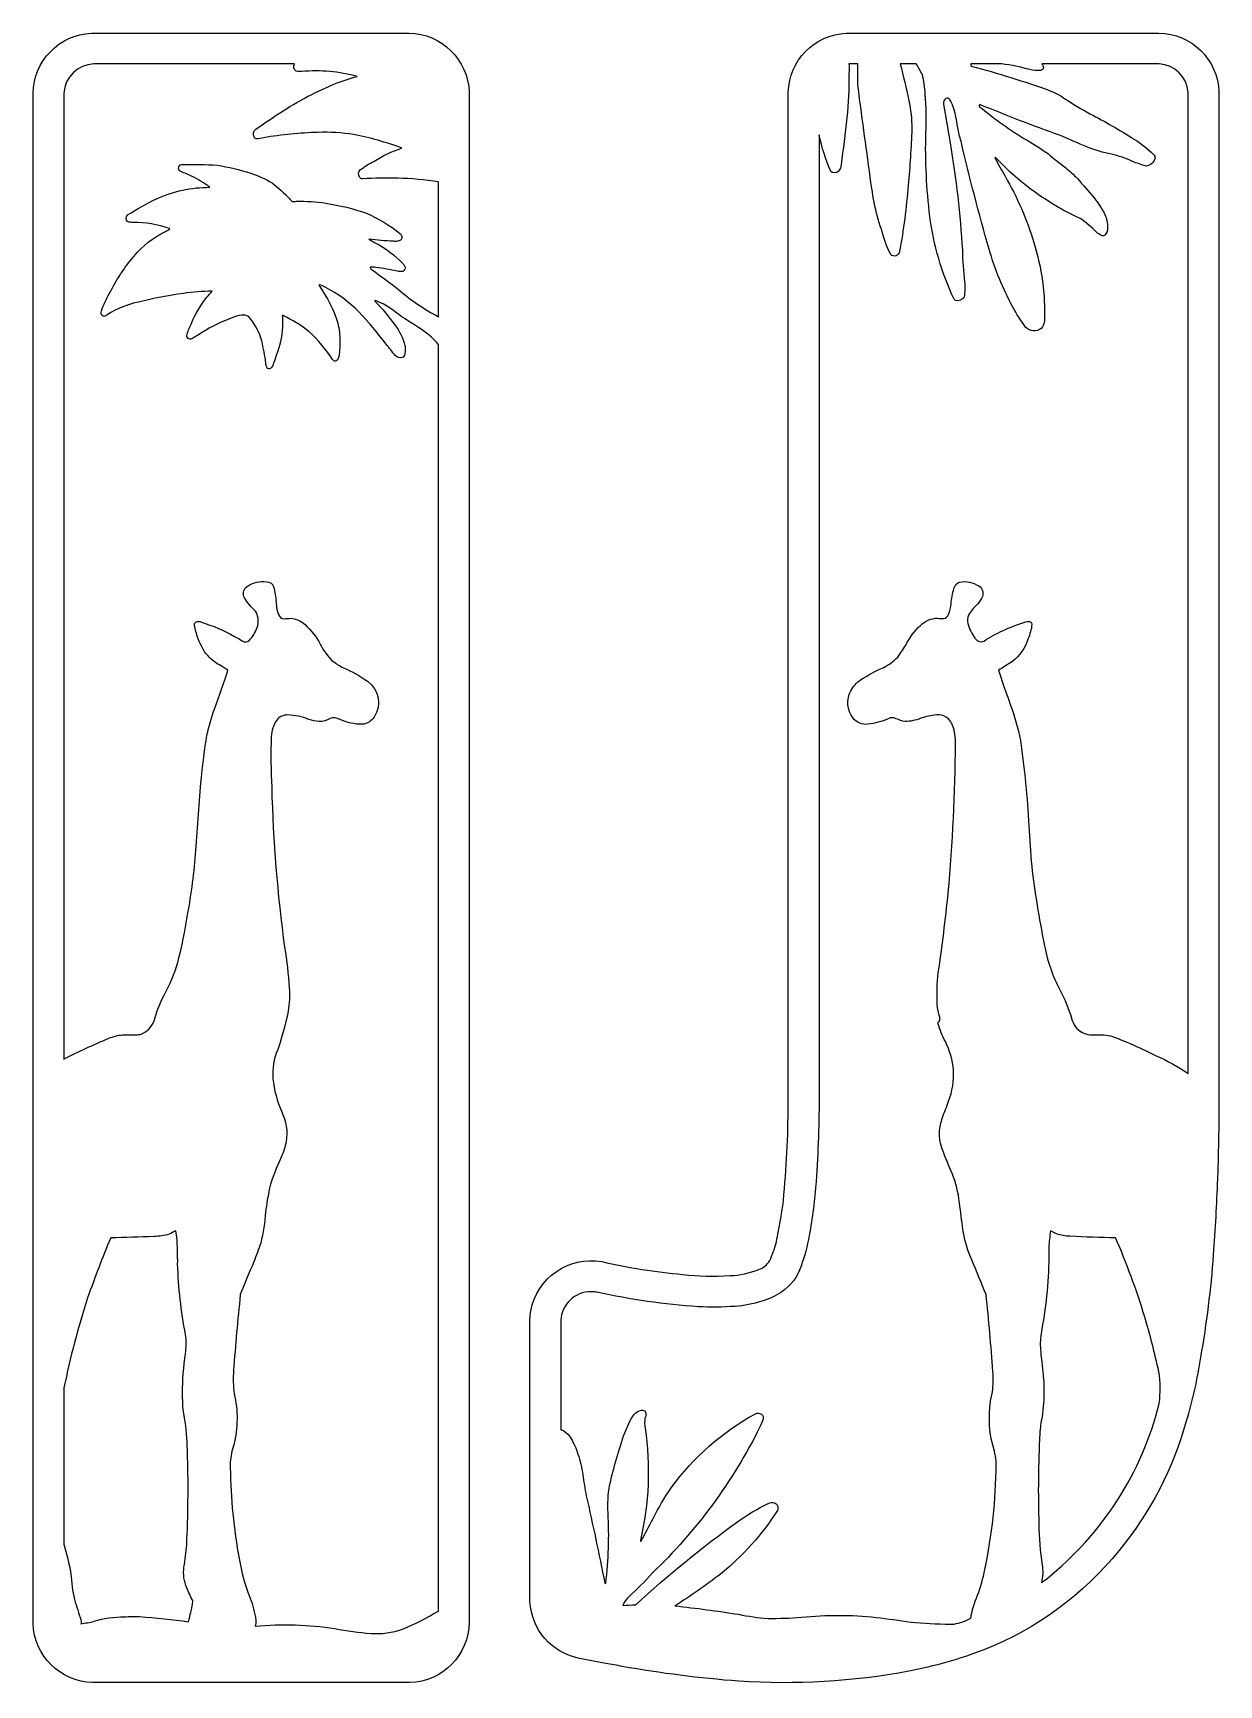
# Model space of a CAD drawing. Extents: x 0 to 1025, y -1 to 1043.
# Drawn here: x 0 to 367, y 532 to 1043 of the extents above; entities that cross this region are included whole.
import ezdxf

# ---------------------------------------------------------------- set-up
doc = ezdxf.new("R2010")
doc.units = 0
doc.header["$MEASUREMENT"] = 0
doc.layers.add('Layer 1', color=7, linetype='Continuous', lineweight=0)

msp = doc.modelspace()

# ---------------------------------------------------------------- linework, layer by layer
at = {"layer": 'Layer 1', "color": 1, "lineweight": 25, "true_color": 0xff0000}
for points, knots in [([(18.1, 1043.14), (8.09, 1042.68), (0.16, 1034.52), (0, 1024.5), (0, 1024.5), (0, 551.27), (0, 551.27), (0.36, 541.27), (8.39, 533.26), (18.39, 532.93), (18.39, 532.93), (116.54, 532.93), (116.54, 532.93), (126.65, 533.26), (134.73, 541.47), (134.88, 551.59), (134.88, 551.59), (134.88, 1024.82), (134.88, 1024.82), (134.55, 1034.93), (126.34, 1043), (116.22, 1043.16), (116.22, 1043.16), (18.32, 1043.16), (18.32, 1043.16), (18.32, 1043.16), (18.1, 1043.14), (18.1, 1043.14)], [0, 0, 0, 0, 1, 1, 1, 2, 2, 2, 3, 3, 3, 4, 4, 4, 5, 5, 5, 6, 6, 6, 7, 7, 7, 8, 8, 8, 9, 9, 9, 9]), ([(251.49, 1043.15), (241.66, 1042.67), (233.85, 1034.73), (233.53, 1024.9), (233.53, 1024.9), (233.53, 711.82), (233.53, 711.82), (233.51, 701.86), (233.01, 691.92), (232.03, 682.02), (231.51, 677.61), (230.75, 673.24), (229.77, 668.91), (229.29, 667.06), (228.64, 665.25), (227.84, 663.51), (227.05, 662.21), (225.84, 661.23), (224.41, 660.7), (221.56, 659.58), (218.54, 658.95), (215.48, 658.82), (210.61, 658.49), (205.72, 658.61), (200.87, 659.18), (192.47, 659.95), (184.12, 661.28), (175.88, 663.15), (165.62, 664.96), (155.82, 658.14), (153.96, 647.89), (153.78, 647.05), (153.68, 646.19), (153.66, 645.33), (153.66, 645.33), (153.66, 558), (153.66, 558), (154.11, 549.31), (160.43, 542.06), (168.97, 540.42), (168.97, 540.42), (177.13, 538.83), (177.13, 538.83), (178.84, 538.59), (180.54, 538.29), (182.23, 537.93), (194.15, 535.83), (206.16, 534.31), (218.22, 533.37), (235.83, 532.22), (253.51, 533.25), (270.86, 536.45), (278.74, 538.02), (286.49, 540.23), (294.01, 543.07), (310.38, 549.54), (324.8, 560.13), (335.87, 573.8), (345.49, 585.55), (352.55, 599.16), (356.62, 613.78), (358.54, 620.29), (360.02, 626.92), (361.04, 633.62), (362.89, 644.11), (364.2, 654.69), (364.99, 665.3), (365.55, 673.12), (365.98, 680.95), (366.28, 688.78), (366.28, 688.78), (366.3, 688.98), (366.3, 688.98), (366.3, 688.98), (366.3, 689.18), (366.3, 689.18), (366.6, 697.91), (366.74, 706.64), (366.74, 715.38), (366.74, 715.38), (366.74, 1024.99), (366.74, 1024.99), (366.37, 1035.02), (358.22, 1043.01), (348.19, 1043.17), (348.19, 1043.17), (251.72, 1043.17), (251.72, 1043.17), (251.72, 1043.17), (251.49, 1043.15), (251.49, 1043.15)], [0, 0, 0, 0, 1, 1, 1, 2, 2, 2, 3, 3, 3, 4, 4, 4, 5, 5, 5, 6, 6, 6, 7, 7, 7, 8, 8, 8, 9, 9, 9, 10, 10, 10, 11, 11, 11, 12, 12, 12, 13, 13, 13, 14, 14, 14, 15, 15, 15, 16, 16, 16, 17, 17, 17, 18, 18, 18, 19, 19, 19, 20, 20, 20, 21, 21, 21, 22, 22, 22, 23, 23, 23, 24, 24, 24, 25, 25, 25, 26, 26, 26, 27, 27, 27, 28, 28, 28, 29, 29, 29, 30, 30, 30, 30]), ([(80.84, 1033.62), (80.38, 1032.87), (80.59, 1031.9), (81.32, 1031.42), (81.89, 1031.22), (82.5, 1031.17), (83.09, 1031.28), (88.86, 1031.79), (94.67, 1031.26), (100.26, 1029.74), (97.73, 1029.07), (95.25, 1028.25), (92.82, 1027.29), (86.67, 1024.64), (80.78, 1021.44), (75.22, 1017.72), (73.05, 1016.35), (70.94, 1014.91), (68.87, 1013.39), (68.1, 1012.88), (67.88, 1011.85), (68.37, 1011.07), (68.5, 1010.8), (68.72, 1010.58), (68.98, 1010.44), (69.79, 1010.48), (70.59, 1010.6), (71.36, 1010.8), (76.93, 1011.7), (82.54, 1012.25), (88.17, 1012.46), (91.84, 1012.57), (95.52, 1012.35), (99.14, 1011.78), (104.21, 1010.81), (109.19, 1009.41), (114.02, 1007.6), (110.98, 1006.58), (108.07, 1005.19), (105.36, 1003.48), (103.95, 1002.71), (102.57, 1001.87), (101.25, 1000.96), (100.59, 1000.35), (100.49, 999.34), (101, 998.6), (101.2, 998.27), (101.57, 998.09), (101.96, 998.1), (105.57, 998.3), (109.18, 998.36), (112.8, 998.28), (117, 998.16), (121.19, 997.77), (125.34, 997.11), (125.34, 997.11), (125.34, 955.42), (125.34, 955.42), (120.91, 957.73), (116.79, 960.56), (113.05, 963.86), (110.32, 965.91), (107.63, 967.92), (104.88, 969.94), (104.6, 970.11), (104.37, 970.35), (104.22, 970.64), (104.22, 970.64), (104.29, 970.73), (104.29, 970.73), (104.85, 970.79), (105.42, 970.76), (105.97, 970.64), (108.19, 970.39), (110.39, 970.01), (112.57, 969.51), (113.16, 969.36), (113.78, 969.33), (114.38, 969.42), (114.95, 969.72), (115.2, 970.39), (114.97, 970.98), (114.83, 971.28), (114.65, 971.57), (114.43, 971.82), (111.91, 974.4), (109.01, 976.58), (105.83, 978.28), (105.83, 978.28), (103.86, 979.39), (103.86, 979.39), (106.4, 979.11), (108.95, 978.89), (111.5, 978.76), (111.94, 978.73), (112.38, 978.74), (112.82, 978.78), (113.43, 978.78), (113.95, 979.22), (114.04, 979.83), (114.13, 980.35), (113.9, 980.89), (113.45, 981.19), (110.28, 983.71), (106.8, 985.82), (103.09, 987.47), (99.01, 988.83), (94.82, 989.87), (90.57, 990.57), (87.57, 990.98), (84.54, 991.17), (81.5, 991.14), (81.05, 991.07), (80.59, 991.05), (80.14, 991.1), (79.83, 991.35), (79.56, 991.64), (79.32, 991.96), (77.65, 993.72), (75.84, 995.35), (73.9, 996.83), (71.84, 998.09), (69.62, 999.09), (67.31, 999.8), (63.91, 1000.91), (60.44, 1001.74), (56.92, 1002.3), (53.37, 1002.55), (49.8, 1002.62), (46.24, 1002.52), (45.73, 1002.59), (45.25, 1002.28), (45.08, 1001.8), (44.87, 1001.31), (45.04, 1000.73), (45.49, 1000.44), (45.49, 1000.44), (45.67, 1000.33), (45.67, 1000.33), (46.87, 999.85), (48.05, 999.36), (49.23, 998.85), (51.15, 997.89), (52.97, 996.75), (54.67, 995.45), (48.98, 995.5), (43.34, 994.29), (38.17, 991.91), (35.11, 990.41), (32.13, 988.73), (29.25, 986.9), (29.25, 986.9), (29.21, 986.85), (29.21, 986.85), (28.7, 986.28), (28.7, 985.43), (29.21, 984.86), (29.72, 984.65), (30.27, 984.56), (30.82, 984.61), (34.69, 984.65), (38.55, 984.01), (42.2, 982.73), (42.23, 982.69), (42.25, 982.65), (42.27, 982.61), (41.89, 982.25), (41.43, 981.97), (40.93, 981.8), (37.17, 979.94), (33.84, 977.31), (31.16, 974.09), (28.22, 970.59), (25.69, 966.76), (23.63, 962.68), (22.64, 960.95), (21.8, 959.14), (21.14, 957.26), (20.89, 956.65), (21.12, 955.95), (21.68, 955.61), (21.68, 955.61), (21.84, 955.54), (21.84, 955.54), (22.32, 955.59), (22.77, 955.8), (23.13, 956.13), (26.05, 957.97), (29.27, 959.27), (32.66, 959.96), (37.22, 961.09), (41.83, 962), (46.49, 962.66), (49.44, 963.01), (52.41, 963.24), (55.38, 963.36), (54.86, 962.69), (54.3, 962.05), (53.7, 961.46), (51.84, 959.04), (50.29, 956.4), (49.1, 953.59), (48.51, 952.44), (48.02, 951.24), (47.64, 950), (47.43, 949.55), (47.57, 949), (47.98, 948.71), (48.3, 948.47), (48.72, 948.44), (49.07, 948.62), (50.13, 949.17), (51.15, 949.78), (52.13, 950.46), (55.25, 952.45), (58.59, 954.07), (62.09, 955.27), (63.16, 955.7), (64.3, 955.92), (65.45, 955.92), (66.14, 955.84), (66.76, 955.47), (67.17, 954.9), (68.83, 952.87), (70.04, 950.5), (70.71, 947.96), (71.29, 945.71), (71.7, 943.41), (71.95, 941.09), (72.01, 940.55), (72.17, 940.03), (72.43, 939.55), (72.69, 939.27), (73.1, 939.19), (73.43, 939.39), (73.91, 939.84), (74.24, 940.43), (74.38, 941.07), (75.03, 942.87), (75.65, 944.69), (76.24, 946.51), (77.07, 949.54), (77.36, 952.68), (77.1, 955.81), (77.1, 955.81), (77.13, 955.86), (77.13, 955.86), (77.13, 955.86), (77.17, 955.83), (77.17, 955.83), (77.17, 955.83), (77.31, 955.81), (77.31, 955.81), (80.19, 954.44), (82.91, 952.75), (85.4, 950.75), (88.16, 948.2), (90.59, 945.31), (92.64, 942.16), (92.79, 941.85), (93.11, 941.68), (93.45, 941.7), (93.88, 941.8), (94.24, 942.09), (94.41, 942.5), (94.77, 944.23), (94.92, 945.99), (94.86, 947.76), (94.91, 949.68), (94.7, 951.59), (94.22, 953.45), (93, 957.51), (91.11, 961.34), (88.64, 964.79), (88.53, 964.92), (88.47, 965.09), (88.49, 965.27), (88.49, 965.27), (88.55, 965.29), (88.55, 965.29), (89.19, 965.13), (89.8, 964.89), (90.37, 964.56), (98.28, 960.64), (103.79, 953.94), (109.2, 946.97), (110.1, 945.84), (111.08, 944.51), (112.03, 943.42), (112.31, 943.12), (113.54, 942.26), (114.51, 942.92), (115.09, 943.39), (115.23, 945.82), (114.95, 946.51), (114.41, 948.84), (113.37, 951.03), (111.89, 952.91), (110.05, 955.47), (108.02, 957.89), (105.83, 960.16), (105.78, 960.25), (105.72, 960.34), (105.65, 960.41), (105.65, 960.44), (105.65, 960.46), (105.68, 960.48), (106.2, 960.37), (106.95, 959.97), (107.44, 959.76), (109.85, 958.81), (111.61, 957.04), (113.78, 955.63), (116.81, 953.54), (123.52, 949.79), (125.34, 946.74), (125.34, 946.74), (125.34, 555.06), (125.34, 555.06), (121.77, 552.94), (118.05, 551.07), (114.22, 549.46), (111.12, 548.35), (107.81, 547.91), (104.52, 548.17), (100.75, 548.45), (97, 548.95), (93.29, 549.66), (85.17, 550.9), (76.92, 551.14), (68.73, 550.39), (68.98, 551.6), (68.94, 552.85), (68.62, 554.04), (68.13, 556.3), (67.41, 558.51), (66.49, 560.64), (65.14, 564.64), (64.13, 568.75), (63.47, 572.93), (61.81, 582.24), (60.99, 591.68), (61, 601.14), (61.1, 602.96), (61.46, 604.77), (62.07, 606.49), (63.38, 611.69), (63.43, 617.12), (62.2, 622.34), (61.88, 624.7), (61.81, 627.09), (62, 629.46), (62.59, 637.3), (63.29, 645.13), (64.09, 652.96), (65.44, 656.33), (66.83, 659.7), (68.26, 663.05), (69.04, 664.98), (69.75, 666.93), (70.41, 668.9), (71.16, 672.05), (71.67, 675.26), (71.91, 678.49), (72.23, 680.97), (72.63, 683.43), (73.11, 685.88), (74.06, 689.16), (75.26, 692.35), (76.72, 695.43), (77.43, 696.99), (77.96, 698.62), (78.28, 700.31), (78.78, 703.44), (78.31, 706.64), (76.92, 709.49), (75.47, 712.74), (74.54, 716.2), (74.15, 719.74), (73.95, 722.82), (74.46, 725.91), (75.65, 728.77), (76.38, 730.48), (78.37, 737.74), (78.92, 740.69), (79.29, 743.05), (79.4, 745.44), (79.23, 747.81), (78.96, 752.02), (78.48, 756.22), (77.81, 760.38), (75.54, 776.75), (74.21, 793.24), (73.81, 809.77), (73.56, 815.03), (73.5, 820.31), (73.63, 825.57), (73.77, 827.4), (74.37, 829.15), (75.38, 830.68), (76.19, 831.68), (77.42, 832.26), (78.71, 832.24), (80.97, 832.16), (83.21, 831.69), (85.31, 830.86), (86.33, 830.53), (87.38, 830.3), (88.44, 830.18), (89.64, 830.22), (90.81, 830.54), (91.87, 831.11), (92.86, 831.51), (93.99, 831.41), (94.9, 830.86), (97.09, 829.85), (99.46, 829.34), (101.87, 829.36), (103.36, 829.52), (104.7, 830.34), (105.52, 831.61), (107.87, 835.25), (106.97, 840.09), (103.48, 842.65), (101.17, 844.33), (98.66, 845.73), (96.02, 846.8), (94.69, 847.46), (93.44, 848.28), (92.3, 849.23), (90.7, 850.91), (89.37, 852.83), (88.35, 854.92), (87.08, 857.19), (85.39, 859.19), (83.36, 860.82), (82.3, 861.55), (81.06, 862.01), (79.78, 862.15), (79.07, 862.14), (78.35, 862.09), (77.65, 862.02), (76.83, 862), (76.19, 862.59), (75.87, 863.34), (75.32, 864.74), (75.2, 866.24), (75.1, 867.74), (75.01, 869.34), (74.78, 871.02), (74.11, 872.47), (73.64, 873.26), (72.33, 873.49), (71.41, 873.49), (69.44, 873.59), (67.5, 872.98), (65.92, 871.79), (65.03, 870.91), (64.82, 869.56), (65.4, 868.46), (66.35, 866.96), (67.47, 865.58), (68.76, 864.35), (69.3, 863.66), (69.38, 863.04), (69.57, 862.18), (69.63, 861.16), (69.71, 859.95), (69.23, 859.05), (68.7, 857.68), (67.92, 856.42), (66.92, 855.35), (66.32, 854.79), (65.42, 854.71), (64.72, 855.15), (61.56, 857.12), (58.21, 858.77), (54.72, 860.07), (54.72, 860.07), (52.09, 861), (52.09, 861), (51.51, 861.22), (50.87, 861.21), (50.3, 860.97), (50.15, 860.86), (50.03, 860.7), (49.98, 860.52), (49.91, 859.8), (50.08, 859.21), (50.28, 858.39), (50.85, 856.07), (51.79, 853.85), (53.04, 851.81), (54.26, 850.14), (55.82, 848.74), (57.62, 847.71), (57.62, 847.71), (60.25, 846.12), (60.25, 846.12), (59.01, 842.15), (57.65, 838.22), (56.19, 834.33), (55.22, 831.59), (54.41, 828.79), (53.77, 825.96), (53, 821.57), (52.43, 817.14), (52.07, 812.69), (51.36, 805.25), (50.8, 797.78), (50.39, 790.31), (49.86, 783.66), (49, 777.04), (47.8, 770.47), (47.04, 765.5), (46.02, 760.57), (44.76, 755.71), (43.72, 752.2), (42.29, 748.81), (40.5, 745.62), (39.23, 743.07), (38.2, 740.41), (37.42, 737.68), (36.72, 735.68), (35.12, 734.12), (33.11, 733.46), (32.49, 733.34), (31.86, 733.28), (31.23, 733.28), (31.23, 733.28), (27.64, 733.28), (27.64, 733.28), (26.19, 733.18), (24.76, 732.83), (23.43, 732.24), (18.72, 730.27), (14.09, 728.13), (9.55, 725.82), (9.55, 725.82), (9.55, 1024.57), (9.55, 1024.57), (9.78, 1029.53), (13.79, 1033.47), (18.75, 1033.62), (18.75, 1033.62), (80.84, 1033.62), (80.84, 1033.62)], [0, 0, 0, 0, 1, 1, 1, 2, 2, 2, 3, 3, 3, 4, 4, 4, 5, 5, 5, 6, 6, 6, 7, 7, 7, 8, 8, 8, 9, 9, 9, 10, 10, 10, 11, 11, 11, 12, 12, 12, 13, 13, 13, 14, 14, 14, 15, 15, 15, 16, 16, 16, 17, 17, 17, 18, 18, 18, 19, 19, 19, 20, 20, 20, 21, 21, 21, 22, 22, 22, 23, 23, 23, 24, 24, 24, 25, 25, 25, 26, 26, 26, 27, 27, 27, 28, 28, 28, 29, 29, 29, 30, 30, 30, 31, 31, 31, 32, 32, 32, 33, 33, 33, 34, 34, 34, 35, 35, 35, 36, 36, 36, 37, 37, 37, 38, 38, 38, 39, 39, 39, 40, 40, 40, 41, 41, 41, 42, 42, 42, 43, 43, 43, 44, 44, 44, 45, 45, 45, 46, 46, 46, 47, 47, 47, 48, 48, 48, 49, 49, 49, 50, 50, 50, 51, 51, 51, 52, 52, 52, 53, 53, 53, 54, 54, 54, 55, 55, 55, 56, 56, 56, 57, 57, 57, 58, 58, 58, 59, 59, 59, 60, 60, 60, 61, 61, 61, 62, 62, 62, 63, 63, 63, 64, 64, 64, 65, 65, 65, 66, 66, 66, 67, 67, 67, 68, 68, 68, 69, 69, 69, 70, 70, 70, 71, 71, 71, 72, 72, 72, 73, 73, 73, 74, 74, 74, 75, 75, 75, 76, 76, 76, 77, 77, 77, 78, 78, 78, 79, 79, 79, 80, 80, 80, 81, 81, 81, 82, 82, 82, 83, 83, 83, 84, 84, 84, 85, 85, 85, 86, 86, 86, 87, 87, 87, 88, 88, 88, 89, 89, 89, 90, 90, 90, 91, 91, 91, 92, 92, 92, 93, 93, 93, 94, 94, 94, 95, 95, 95, 96, 96, 96, 97, 97, 97, 98, 98, 98, 99, 99, 99, 100, 100, 100, 101, 101, 101, 102, 102, 102, 103, 103, 103, 104, 104, 104, 105, 105, 105, 106, 106, 106, 107, 107, 107, 108, 108, 108, 109, 109, 109, 110, 110, 110, 111, 111, 111, 112, 112, 112, 113, 113, 113, 114, 114, 114, 115, 115, 115, 116, 116, 116, 117, 117, 117, 118, 118, 118, 119, 119, 119, 120, 120, 120, 121, 121, 121, 122, 122, 122, 123, 123, 123, 124, 124, 124, 125, 125, 125, 126, 126, 126, 127, 127, 127, 128, 128, 128, 129, 129, 129, 130, 130, 130, 131, 131, 131, 132, 132, 132, 133, 133, 133, 134, 134, 134, 135, 135, 135, 136, 136, 136, 137, 137, 137, 138, 138, 138, 139, 139, 139, 140, 140, 140, 141, 141, 141, 142, 142, 142, 143, 143, 143, 144, 144, 144, 145, 145, 145, 146, 146, 146, 147, 147, 147, 148, 148, 148, 149, 149, 149, 150, 150, 150, 151, 151, 151, 152, 152, 152, 153, 153, 153, 154, 154, 154, 155, 155, 155, 156, 156, 156, 157, 157, 157, 158, 158, 158, 159, 159, 159, 160, 160, 160, 161, 161, 161, 162, 162, 162, 163, 163, 163, 164, 164, 164, 165, 165, 165, 166, 166, 166, 167, 167, 167, 168, 168, 168, 169, 169, 169, 170, 170, 170, 171, 171, 171, 172, 172, 172, 173, 173, 173, 174, 174, 174, 175, 175, 175, 176, 176, 176, 177, 177, 177, 178, 178, 178, 179, 179, 179, 180, 180, 180, 181, 181, 181, 182, 182, 182, 182]), ([(348.28, 1033.63), (353.07, 1033.38), (356.9, 1029.57), (357.19, 1024.78), (357.19, 1024.78), (357.19, 721.39), (357.19, 721.39), (354.05, 723.47), (350.74, 725.3), (347.3, 726.85), (342.9, 729.05), (338.4, 731.05), (333.81, 732.84), (332.95, 733.08), (332.07, 733.23), (331.18, 733.29), (329.73, 733.26), (328.27, 733.26), (326.82, 733.31), (325.06, 733.48), (323.46, 734.39), (322.42, 735.83), (321.8, 736.61), (321.36, 737.51), (321.13, 738.48), (320.26, 741.43), (319.08, 744.28), (317.62, 746.99), (315.25, 751.51), (313.59, 756.36), (312.7, 761.39), (311.08, 769.37), (309.79, 777.41), (308.84, 785.49), (308.44, 789.65), (308.15, 793.82), (307.96, 797.99), (307.46, 806.81), (306.59, 815.61), (305.35, 824.36), (304.59, 828.26), (303.5, 832.09), (302.11, 835.81), (301.52, 837.57), (300.89, 839.31), (300.22, 841.03), (299.65, 842.73), (299.1, 844.43), (298.57, 846.13), (300.05, 846.96), (301.49, 847.86), (302.88, 848.83), (305.16, 850.57), (306.84, 852.98), (307.68, 855.73), (308.32, 857.18), (308.73, 858.73), (308.89, 860.31), (308.89, 860.58), (308.76, 860.85), (308.52, 860.99), (308.05, 861.2), (307.51, 861.23), (307, 861.08), (304.55, 860.32), (302.15, 859.38), (299.84, 858.26), (297.83, 857.41), (295.9, 856.35), (294.1, 855.11), (293.56, 854.85), (292.94, 854.83), (292.38, 855.04), (291.78, 855.37), (291.29, 855.87), (290.97, 856.47), (290.02, 857.89), (289.34, 859.46), (288.95, 861.12), (288.85, 862.02), (289.09, 862.92), (289.61, 863.66), (290.34, 864.68), (291.16, 865.64), (292.06, 866.52), (292.69, 867.22), (293.21, 868.02), (293.6, 868.88), (294.02, 870.1), (293.56, 871.45), (292.47, 872.14), (290.72, 873.3), (288.59, 873.73), (286.53, 873.35), (285.66, 873.02), (285.01, 872.28), (284.8, 871.37), (284.33, 869.82), (284.03, 868.23), (283.92, 866.61), (283.77, 865.51), (283.51, 864.42), (283.15, 863.37), (282.86, 862.69), (282.26, 862.2), (281.54, 862.05), (280.93, 862.01), (280.32, 862.05), (279.72, 862.17), (277.73, 862.18), (275.82, 861.38), (274.44, 859.94), (272.57, 858.21), (271.04, 856.15), (269.9, 853.87), (269.15, 852.58), (268.32, 851.35), (267.41, 850.17), (266.19, 848.82), (264.71, 847.73), (263.06, 846.97), (260.55, 845.88), (258.15, 844.59), (255.87, 843.09), (254.64, 842.21), (253.62, 841.06), (252.87, 839.74), (251.48, 837), (251.75, 833.72), (253.58, 831.26), (254.66, 829.83), (256.44, 829.12), (258.2, 829.4), (260.36, 829.61), (262.47, 830.18), (264.44, 831.1), (265.23, 831.47), (266.14, 831.47), (266.93, 831.1), (267.81, 830.69), (268.73, 830.4), (269.68, 830.21), (271.33, 830.24), (272.97, 830.58), (274.51, 831.21), (276.11, 831.73), (277.76, 832.09), (279.43, 832.28), (280.46, 832.34), (281.5, 832.11), (282.4, 831.6), (283.34, 830.97), (284.04, 830.04), (284.39, 828.97), (285.03, 827.18), (285.33, 825.29), (285.28, 823.39), (285.18, 807.97), (284.43, 792.57), (283.03, 777.22), (282.17, 768.98), (281.14, 760.76), (279.95, 752.57), (279.57, 749.26), (279.46, 745.92), (279.63, 742.59), (279.75, 741.31), (280, 740.05), (280.38, 738.82), (280.46, 738.44), (280.47, 738.04), (280.4, 737.65), (280.4, 737.65), (280.34, 737.6), (280.34, 737.6), (280.34, 737.6), (280.18, 737.58), (280.18, 737.58), (280.1, 737.53), (280.02, 737.47), (279.97, 737.4), (279.93, 737.19), (279.92, 736.97), (279.93, 736.76), (280.42, 734.84), (281.15, 732.98), (282.13, 731.25), (283.5, 728.48), (284.36, 725.48), (284.67, 722.41), (284.83, 719.12), (284.31, 715.84), (283.12, 712.77), (282.53, 711.08), (281.89, 709.41), (281.2, 707.76), (279.92, 704.15), (280.07, 700.19), (281.61, 696.69), (282.64, 694.24), (283.66, 691.79), (284.67, 689.32), (285.67, 686.37), (286.33, 683.32), (286.66, 680.23), (286.99, 677.51), (287.33, 674.8), (287.71, 672.09), (288.22, 669.18), (289.1, 666.35), (290.34, 663.67), (291.77, 660.1), (293.24, 656.52), (294.74, 652.97), (295.56, 645.04), (296.26, 637.1), (296.84, 629.16), (296.93, 627.39), (296.92, 625.62), (296.82, 623.85), (296.65, 622.57), (296.43, 621.3), (296.14, 620.04), (295.33, 614.87), (295.72, 609.57), (297.3, 604.58), (297.79, 602.53), (297.97, 600.42), (297.82, 598.32), (297.6, 587.4), (296.29, 576.54), (293.9, 565.89), (293.24, 563.23), (292.39, 560.62), (291.36, 558.09), (290.71, 556.4), (290.26, 554.64), (290.02, 552.85), (288.41, 551.96), (286.66, 551.35), (284.85, 551.06), (284.42, 550.99), (283.99, 550.97), (283.56, 550.97), (279.51, 551.12), (275.46, 551.33), (271.42, 551.6), (267.88, 552.19), (264.33, 552.7), (260.76, 553.12), (253.08, 553.94), (245.32, 553.95), (237.63, 553.14), (234.18, 552.91), (230.71, 552.78), (227.25, 552.76), (224.19, 553.02), (221.14, 553.45), (218.13, 554.07), (211.6, 555.11), (205.04, 555.98), (198.47, 556.68), (203.33, 559.73), (208.03, 563.01), (212.58, 566.5), (219.5, 572.06), (225.46, 578.73), (230.22, 586.23), (230.31, 586.48), (230.35, 586.75), (230.33, 587.02), (230.33, 587.21), (230.29, 587.39), (230.24, 587.57), (230.14, 587.94), (229.88, 588.26), (229.54, 588.45), (229.54, 588.45), (229.24, 588.59), (229.24, 588.59), (228.61, 588.7), (227.95, 588.61), (227.36, 588.34), (224.03, 586.75), (220.86, 584.86), (217.88, 582.69), (206.85, 574.8), (196.33, 566.22), (186.38, 557), (185.06, 556.96), (183.74, 556.88), (182.42, 556.77), (182.42, 556.77), (182.48, 556.98), (182.48, 556.98), (182.86, 557.95), (183.47, 558.82), (184.25, 559.52), (186.8, 561.78), (189.21, 564.21), (191.46, 566.77), (205.11, 579.81), (216.38, 595.11), (224.78, 612.01), (225.14, 612.83), (225.48, 613.65), (225.8, 614.49), (225.8, 614.49), (225.84, 614.71), (225.84, 614.71), (225.92, 615.39), (225.47, 616.02), (224.8, 616.16), (224.8, 616.16), (224.35, 616.25), (224.35, 616.25), (224.03, 616.28), (223.71, 616.23), (223.42, 616.12), (213.15, 610.49), (204.26, 602.66), (197.38, 593.19), (195.27, 590.16), (193.39, 586.98), (191.76, 583.67), (190.54, 581.33), (189.3, 579), (188.04, 576.68), (187.98, 576.65), (187.92, 576.64), (187.86, 576.64), (187.86, 576.64), (187.81, 576.75), (187.81, 576.75), (187.81, 576.75), (187.81, 576.93), (187.81, 576.93), (190.5, 588.31), (190.99, 600.09), (189.26, 611.65), (189.1, 612.67), (189.1, 613.71), (189.24, 614.73), (189.48, 615.32), (189.55, 615.97), (189.42, 616.59), (189.42, 616.59), (189.26, 616.87), (189.26, 616.87), (189.26, 616.87), (189.06, 617.05), (189.06, 617.05), (188.77, 617.17), (188.46, 617.21), (188.15, 617.18), (187.22, 617.05), (186.38, 616.56), (185.79, 615.82), (184.66, 614.07), (183.73, 612.2), (183, 610.24), (181.11, 604.91), (179.54, 599.47), (178.31, 593.94), (177.82, 591.13), (177.65, 588.28), (177.81, 585.44), (178.23, 578.2), (178, 570.93), (177.11, 563.73), (177.11, 563.73), (177.02, 563.6), (177.02, 563.6), (177.02, 563.6), (176.81, 563.71), (176.81, 563.71), (175.02, 572.74), (173.12, 581.76), (171.1, 590.74), (170.67, 592.9), (170.3, 595.07), (170.01, 597.25), (169.69, 599.42), (169.19, 601.56), (168.51, 603.65), (167.94, 605.34), (167.22, 606.98), (166.36, 608.54), (165.78, 609.45), (165.01, 610.22), (164.11, 610.81), (163.83, 610.98), (163.53, 611.1), (163.21, 611.15), (163.21, 611.15), (163.21, 644.9), (163.21, 644.9), (163.41, 649.92), (167.56, 653.89), (172.6, 653.85), (173.2, 653.86), (173.8, 653.79), (174.39, 653.67), (184.71, 651.41), (195.18, 649.91), (205.73, 649.2), (209.52, 649.01), (213.32, 649.04), (217.11, 649.32), (219.91, 649.52), (222.67, 650.04), (225.34, 650.88), (227.51, 651.53), (229.57, 652.48), (231.47, 653.72), (234.29, 655.68), (236.4, 658.49), (237.5, 661.74), (238.59, 664.83), (239.44, 667.99), (240.04, 671.2), (241.03, 676.74), (241.73, 682.33), (242.15, 687.94), (242.8, 697.09), (243.11, 706.27), (243.08, 715.44), (243.08, 715.44), (243.08, 1011.65), (243.08, 1011.65), (243.92, 1007.79), (245.14, 1004.02), (246.7, 1000.38), (247.38, 999.76), (248.43, 999.79), (249.09, 1000.43), (249.59, 1000.96), (249.88, 1001.67), (249.9, 1002.4), (250.54, 1007.25), (251.14, 1012.1), (251.69, 1016.96), (252.12, 1021.5), (252.33, 1026.07), (252.31, 1030.63), (252.36, 1031.63), (252.37, 1032.63), (252.33, 1033.63), (252.33, 1033.63), (255.1, 1033.63), (255.1, 1033.63), (254.91, 1030.36), (255.03, 1027.08), (255.48, 1023.83), (256.75, 1014.29), (258.06, 1004.66), (259.38, 995.12), (259.82, 992.19), (260.4, 989.27), (261.1, 986.39), (261.5, 984.98), (261.95, 983.58), (262.44, 982.2), (263.05, 979.59), (263.99, 977.07), (265.25, 974.71), (265.65, 974.23), (266.31, 974.06), (266.89, 974.3), (267.42, 974.53), (267.82, 974.99), (267.95, 975.55), (269.22, 982.35), (270.1, 989.2), (270.61, 996.1), (271.19, 1001.92), (271.57, 1007.76), (271.76, 1013.6), (271.75, 1016.53), (271.43, 1019.45), (270.81, 1022.31), (270.02, 1026.1), (269.15, 1029.87), (268.2, 1033.63), (268.2, 1033.63), (273.12, 1033.63), (273.12, 1033.63), (273.81, 1032.52), (274.46, 1031.39), (275.05, 1030.23), (275.52, 1028.3), (275.81, 1026.33), (275.91, 1024.35), (276.27, 1020.33), (276.33, 1016.28), (276.09, 1012.24), (275.89, 1003.61), (276.3, 994.97), (277.34, 986.39), (278.49, 977.6), (280.99, 969.04), (284.76, 961.02), (284.93, 960.8), (285.12, 960.59), (285.32, 960.4), (286.26, 960.26), (287.21, 960.6), (287.84, 961.31), (287.84, 961.31), (287.91, 961.47), (287.91, 961.47), (288.22, 963.06), (288.27, 964.69), (288.07, 966.3), (287.69, 969.51), (287.47, 972.73), (287.39, 975.96), (286.76, 987.1), (285.48, 998.19), (283.58, 1009.18), (283.58, 1009.18), (281.58, 1021.22), (281.58, 1021.22), (281.49, 1021.88), (281.75, 1022.53), (282.26, 1022.95), (282.66, 1023.18), (283.17, 1023.08), (283.46, 1022.72), (284.34, 1021.18), (284.95, 1019.51), (285.28, 1017.78), (285.56, 1016.49), (285.79, 1015.19), (285.96, 1013.88), (286.22, 1012.48), (286.56, 1011.1), (286.98, 1009.75), (289.6, 998.54), (292.49, 987.39), (295.64, 976.32), (297.48, 970.13), (299.94, 964.13), (302.99, 958.43), (304.18, 956.29), (305.51, 954.22), (306.96, 952.24), (308.19, 950.82), (310.32, 950.64), (311.77, 951.83), (312.39, 952.45), (312.75, 953.29), (312.79, 954.17), (313.07, 962.37), (311.96, 970.56), (309.5, 978.39), (307.34, 985.55), (304.35, 992.44), (300.59, 998.91), (299.48, 1000.77), (298.44, 1002.66), (297.46, 1004.58), (297.46, 1004.58), (297.5, 1004.65), (297.5, 1004.65), (297.5, 1004.65), (297.59, 1004.65), (297.59, 1004.65), (297.66, 1004.64), (297.72, 1004.61), (297.77, 1004.58), (305.22, 996.61), (314.16, 990.18), (324.08, 985.67), (325.76, 984.42), (327.35, 983.06), (328.84, 981.61), (329.35, 981.21), (329.88, 980.85), (330.43, 980.52), (330.82, 980.33), (331.29, 980.43), (331.59, 980.74), (332.07, 981.41), (332.32, 982.21), (332.29, 983.03), (332.31, 984.41), (332.01, 985.78), (331.43, 987.03), (330.56, 988.9), (329.45, 990.64), (328.12, 992.22), (326.42, 994.22), (324.72, 996.19), (322.99, 998.16), (321.82, 999.37), (320.57, 1000.49), (319.25, 1001.54), (317.45, 1002.89), (315.7, 1004.3), (313.99, 1005.76), (311.88, 1007.3), (309.67, 1008.72), (307.39, 1010), (302.22, 1013.15), (297.28, 1016.66), (292.6, 1020.5), (292.54, 1020.7), (292.62, 1020.92), (292.81, 1021.02), (300.95, 1017.7), (309.16, 1014.55), (317.44, 1011.59), (320.26, 1010.38), (323.1, 1009.16), (325.92, 1007.93), (328.38, 1006.93), (330.94, 1006.18), (333.56, 1005.69), (335.77, 1005.16), (337.93, 1004.42), (340, 1003.47), (341.37, 1002.92), (342.77, 1002.44), (344.19, 1002.04), (345.55, 1002.19), (346.66, 1003.17), (346.98, 1004.49), (346.99, 1004.9), (346.84, 1005.3), (346.55, 1005.6), (344.47, 1007.59), (342.19, 1009.36), (339.73, 1010.86), (335.24, 1013.64), (330.65, 1016.25), (325.96, 1018.68), (323.17, 1020.25), (320.45, 1021.93), (317.8, 1023.72), (316.72, 1024.3), (315.63, 1024.83), (314.51, 1025.33), (306.51, 1028.23), (298.38, 1030.77), (290.15, 1032.95), (290.03, 1033.15), (290, 1033.4), (290.06, 1033.63), (290.06, 1033.63), (299.57, 1033.63), (299.57, 1033.63), (302.51, 1033.25), (305.42, 1032.66), (308.27, 1031.86), (309.35, 1031.63), (310.44, 1031.54), (311.54, 1031.59), (312.02, 1031.62), (312.4, 1031.99), (312.45, 1032.47), (312.4, 1032.9), (312.23, 1033.3), (311.95, 1033.63), (311.95, 1033.63), (348.28, 1033.63), (348.28, 1033.63)], [0, 0, 0, 0, 1, 1, 1, 2, 2, 2, 3, 3, 3, 4, 4, 4, 5, 5, 5, 6, 6, 6, 7, 7, 7, 8, 8, 8, 9, 9, 9, 10, 10, 10, 11, 11, 11, 12, 12, 12, 13, 13, 13, 14, 14, 14, 15, 15, 15, 16, 16, 16, 17, 17, 17, 18, 18, 18, 19, 19, 19, 20, 20, 20, 21, 21, 21, 22, 22, 22, 23, 23, 23, 24, 24, 24, 25, 25, 25, 26, 26, 26, 27, 27, 27, 28, 28, 28, 29, 29, 29, 30, 30, 30, 31, 31, 31, 32, 32, 32, 33, 33, 33, 34, 34, 34, 35, 35, 35, 36, 36, 36, 37, 37, 37, 38, 38, 38, 39, 39, 39, 40, 40, 40, 41, 41, 41, 42, 42, 42, 43, 43, 43, 44, 44, 44, 45, 45, 45, 46, 46, 46, 47, 47, 47, 48, 48, 48, 49, 49, 49, 50, 50, 50, 51, 51, 51, 52, 52, 52, 53, 53, 53, 54, 54, 54, 55, 55, 55, 56, 56, 56, 57, 57, 57, 58, 58, 58, 59, 59, 59, 60, 60, 60, 61, 61, 61, 62, 62, 62, 63, 63, 63, 64, 64, 64, 65, 65, 65, 66, 66, 66, 67, 67, 67, 68, 68, 68, 69, 69, 69, 70, 70, 70, 71, 71, 71, 72, 72, 72, 73, 73, 73, 74, 74, 74, 75, 75, 75, 76, 76, 76, 77, 77, 77, 78, 78, 78, 79, 79, 79, 80, 80, 80, 81, 81, 81, 82, 82, 82, 83, 83, 83, 84, 84, 84, 85, 85, 85, 86, 86, 86, 87, 87, 87, 88, 88, 88, 89, 89, 89, 90, 90, 90, 91, 91, 91, 92, 92, 92, 93, 93, 93, 94, 94, 94, 95, 95, 95, 96, 96, 96, 97, 97, 97, 98, 98, 98, 99, 99, 99, 100, 100, 100, 101, 101, 101, 102, 102, 102, 103, 103, 103, 104, 104, 104, 105, 105, 105, 106, 106, 106, 107, 107, 107, 108, 108, 108, 109, 109, 109, 110, 110, 110, 111, 111, 111, 112, 112, 112, 113, 113, 113, 114, 114, 114, 115, 115, 115, 116, 116, 116, 117, 117, 117, 118, 118, 118, 119, 119, 119, 120, 120, 120, 121, 121, 121, 122, 122, 122, 123, 123, 123, 124, 124, 124, 125, 125, 125, 126, 126, 126, 127, 127, 127, 128, 128, 128, 129, 129, 129, 130, 130, 130, 131, 131, 131, 132, 132, 132, 133, 133, 133, 134, 134, 134, 135, 135, 135, 136, 136, 136, 137, 137, 137, 138, 138, 138, 139, 139, 139, 140, 140, 140, 141, 141, 141, 142, 142, 142, 143, 143, 143, 144, 144, 144, 145, 145, 145, 146, 146, 146, 147, 147, 147, 148, 148, 148, 149, 149, 149, 150, 150, 150, 151, 151, 151, 152, 152, 152, 153, 153, 153, 154, 154, 154, 155, 155, 155, 156, 156, 156, 157, 157, 157, 158, 158, 158, 159, 159, 159, 160, 160, 160, 161, 161, 161, 162, 162, 162, 163, 163, 163, 164, 164, 164, 165, 165, 165, 166, 166, 166, 167, 167, 167, 168, 168, 168, 169, 169, 169, 170, 170, 170, 171, 171, 171, 172, 172, 172, 173, 173, 173, 174, 174, 174, 175, 175, 175, 176, 176, 176, 177, 177, 177, 178, 178, 178, 179, 179, 179, 180, 180, 180, 181, 181, 181, 182, 182, 182, 183, 183, 183, 184, 184, 184, 185, 185, 185, 186, 186, 186, 187, 187, 187, 188, 188, 188, 189, 189, 189, 190, 190, 190, 191, 191, 191, 192, 192, 192, 193, 193, 193, 194, 194, 194, 195, 195, 195, 196, 196, 196, 197, 197, 197, 198, 198, 198, 199, 199, 199, 200, 200, 200, 201, 201, 201, 202, 202, 202, 203, 203, 203, 204, 204, 204, 205, 205, 205, 206, 206, 206, 207, 207, 207, 208, 208, 208, 209, 209, 209, 210, 210, 210, 211, 211, 211, 212, 212, 212, 213, 213, 213, 214, 214, 214, 215, 215, 215, 216, 216, 216, 217, 217, 217, 218, 218, 218, 219, 219, 219, 220, 220, 220, 221, 221, 221, 222, 222, 222, 222]), ([(44.45, 670.71), (44.66, 667.95), (44.75, 665.18), (44.72, 662.41), (44.96, 655.1), (45.77, 647.81), (47.15, 640.62), (47.43, 638.65), (47.42, 636.65), (47.12, 634.68), (46.55, 630.63), (46.24, 626.55), (46.19, 622.46), (46.22, 619.07), (46.57, 615.7), (47.24, 612.39), (47.56, 609.11), (47.75, 605.82), (47.8, 602.52), (48.05, 593.55), (47.95, 584.57), (47.51, 575.6), (47.33, 573.27), (47.05, 570.94), (46.67, 568.62), (46.37, 566.45), (46.68, 564.24), (47.55, 562.23), (48.12, 560.83), (48.74, 559.45), (49.41, 558.1), (49.11, 555.29), (48.54, 553.88), (48.1, 551.77), (43.06, 552.44), (38, 552.98), (32.93, 553.38), (31.36, 553.45), (29.79, 553.41), (28.23, 553.27), (25.07, 553.33), (21.91, 552.87), (18.89, 551.91), (17.54, 551.58), (16.18, 551.33), (14.81, 551.16), (14.9, 551.34), (14.95, 551.85), (14.79, 552.32), (14.15, 554.42), (13.49, 556.51), (12.81, 558.6), (12.23, 561.25), (11.85, 563.95), (11.68, 566.67), (11.11, 569.75), (10.4, 572.8), (9.55, 575.81), (9.55, 575.81), (9.55, 624.11), (9.55, 624.11), (11.48, 633.52), (13.93, 642.8), (16.89, 651.94), (19.05, 658.21), (21.44, 664.41), (24.04, 670.51), (28.49, 670.61), (32.94, 670.75), (37.39, 670.94), (38.99, 670.97), (40.58, 671.2), (42.11, 671.64), (42.81, 671.99), (43.49, 672.34), (44.18, 672.71), (44.18, 672.71), (44.45, 670.71), (44.45, 670.71)], [0, 0, 0, 0, 1, 1, 1, 2, 2, 2, 3, 3, 3, 4, 4, 4, 5, 5, 5, 6, 6, 6, 7, 7, 7, 8, 8, 8, 9, 9, 9, 10, 10, 10, 11, 11, 11, 12, 12, 12, 13, 13, 13, 14, 14, 14, 15, 15, 15, 16, 16, 16, 17, 17, 17, 18, 18, 18, 19, 19, 19, 20, 20, 20, 21, 21, 21, 22, 22, 22, 23, 23, 23, 24, 24, 24, 25, 25, 25, 26, 26, 26, 26]), ([(316.3, 671.86), (316.3, 671.86), (316.53, 671.72), (316.53, 671.72), (317.87, 671.3), (319.27, 671.05), (320.68, 671), (325.38, 670.76), (330.08, 670.6), (334.78, 670.52), (338.2, 662.62), (341.18, 654.53), (343.72, 646.3), (345.42, 640.63), (346.9, 634.9), (348.14, 629.11), (348.64, 625.86), (348.69, 622.56), (348.28, 619.29), (342.92, 597.9), (330.7, 578.85), (313.49, 565.07), (313.49, 565.07), (311.86, 563.87), (311.86, 563.87), (312.3, 565.66), (312.37, 567.52), (312.06, 569.34), (311.4, 573.52), (311.06, 577.75), (311.04, 581.99), (310.76, 591.33), (310.86, 600.68), (311.33, 610.02), (311.45, 611.74), (311.7, 613.45), (312.06, 615.14), (312.85, 620.79), (312.8, 626.52), (311.92, 632.15), (311.68, 634.12), (311.53, 636.09), (311.47, 638.07), (311.55, 639.96), (311.8, 641.83), (312.22, 643.67), (313.56, 651.54), (314.2, 659.5), (314.15, 667.48), (314.22, 669.24), (314.39, 670.98), (314.65, 672.72), (314.65, 672.72), (316.3, 671.86), (316.3, 671.86)], [0, 0, 0, 0, 1, 1, 1, 2, 2, 2, 3, 3, 3, 4, 4, 4, 5, 5, 5, 6, 6, 6, 7, 7, 7, 8, 8, 8, 9, 9, 9, 10, 10, 10, 11, 11, 11, 12, 12, 12, 13, 13, 13, 14, 14, 14, 15, 15, 15, 16, 16, 16, 17, 17, 17, 18, 18, 18, 18])]:
    msp.add_open_spline(points, degree=3, knots=knots, dxfattribs=at)

doc.saveas('drawing.dxf')
